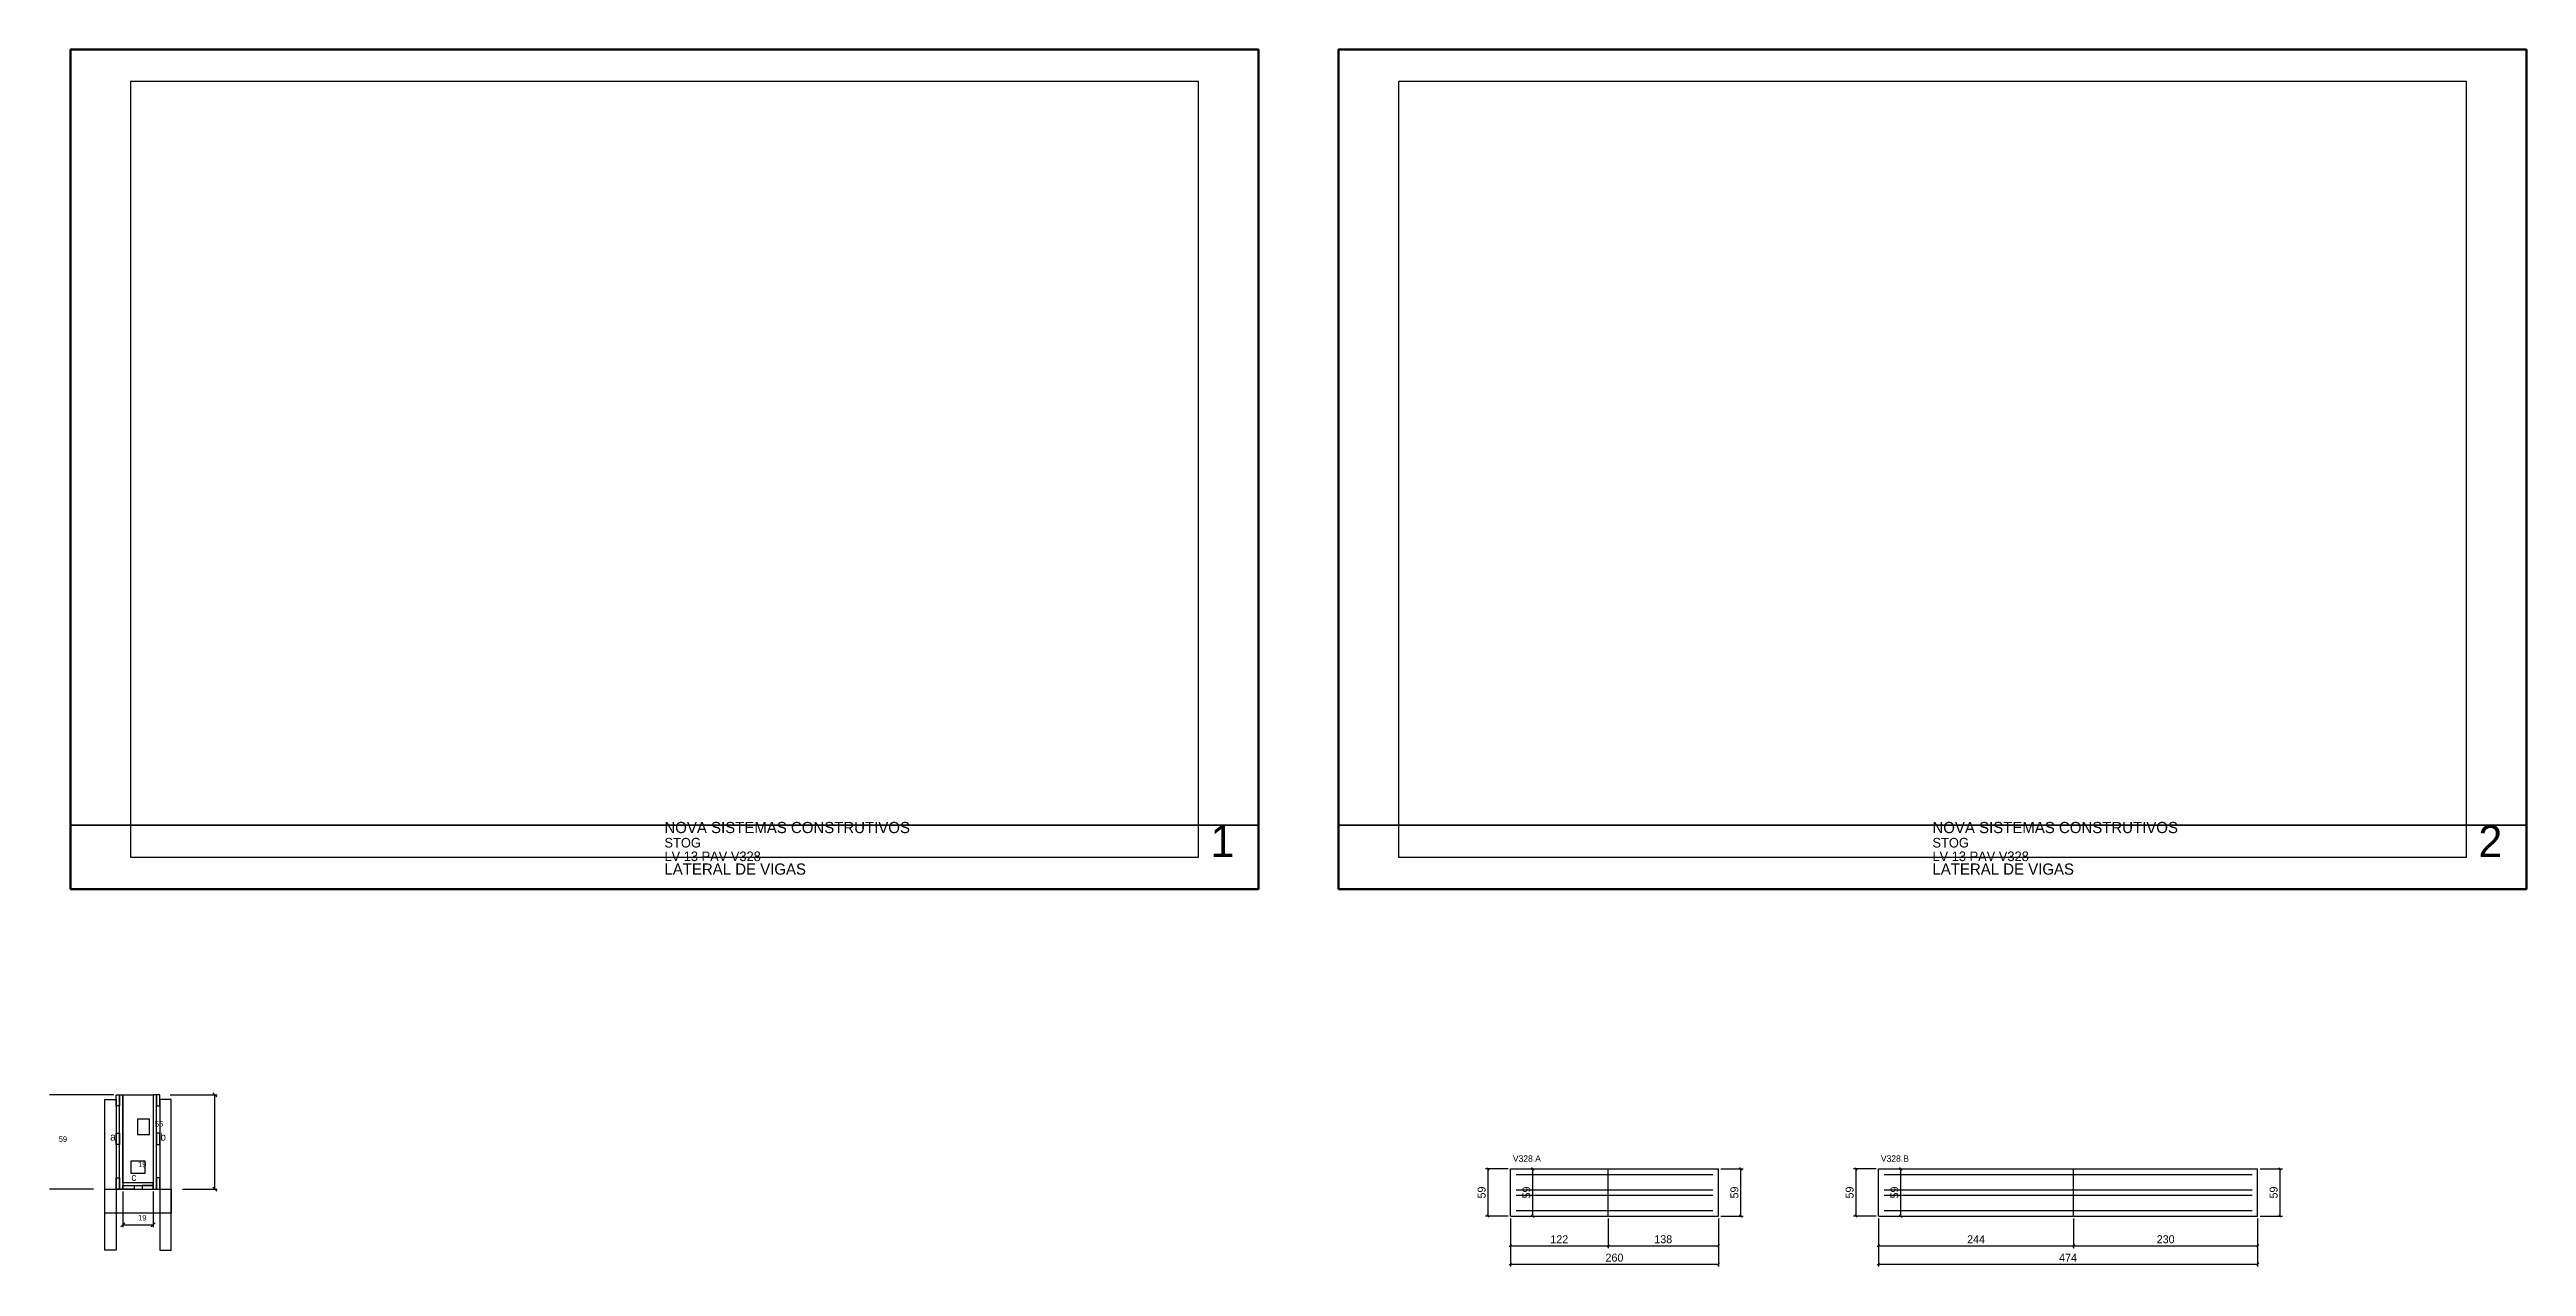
# Model space of a CAD drawing. Extents: x -9000 to 3070, y -272 to 1250.
# Drawn here: x -26 to 3070, y -272 to 1250 of the extents above.
import ezdxf

# ---------------------------------------------------------------- set-up
doc = ezdxf.new("R2010")
doc.units = 0
for name, color, linetype in [('CARIMBO', 255, 'Continuous'), ('CONCRETO', 251, 'Continuous'), ('COTA', 241, 'Continuous'), ('Cota Seção (2x)', 241, 'Continuous'), ('detalhes', 7, 'Continuous'), ('Folhas', 255, 'Continuous'), ('Madeira', 126, 'Continuous'), ('NOMENCLATURA', 7, 'Continuous'), ('Painéis', 200, 'Continuous'), ('SARR_2.2x7', 40, 'Continuous'), ('SARR_3.5x7', 81, 'Continuous')]:
    doc.layers.add(name, color=color, linetype=linetype)
doc.dimstyles.new('PAINEL', dxfattribs={"dimtxt": 10, "dimasz": 3, "dimexe": 3, "dimexo": 3, "dimgap": 3, "dimtad": 1, "dimblk": 'OBLIQUE', "dimblk1": 'OBLIQUE', "dimcen": 2.5, "dimclrd": 4, "dimclre": 4, "dimclrt": 240, "dimazin": 3, "dimtfac": 1, "dimtmove": 0, "dimatfit": 3})

# ---------------------------------------------------------------- blocks, each defined once
blk = doc.blocks.new('_OBLIQUE')
at = {"color": 0, "linetype": 'BYBLOCK'}
blk.add_line((-0.5, -0.5), (0.5, 0.5), dxfattribs=at)

msp = doc.modelspace()

# ---------------------------------------------------------------- linework, layer by layer
at = {"layer": 'CARIMBO', "lineweight": 35}
for p, q in [((0, 280), (1485, 280)), ((1585, 280), (3070, 280))]:
    msp.add_line(p, q, dxfattribs=at)
at = {"layer": 'CONCRETO', "color": 251}
msp.add_lwpolyline([(65.5, -57.25), (103.5, -57.25), (103.5, -85.25), (103.5, -167.25), (65.5, -167.25), (65.5, -57.25)], dxfattribs=at)
at = {"layer": 'COTA', "color": 4}
for p, q in [((54.1, -57.25), (-26.157, -57.25)), ((124.5, -57.25), (183.372, -57.25)), ((180.372, -175.25), (180.372, -57.25)), ((28.9, -175.25), (-26.157, -175.25)), ((65.5, -178.25), (65.5, -222.977)), ((103.5, -178.25), (103.5, -222.977)), ((140.1, -175.25), (183.372, -175.25)), ((65.5, -219.977), (103.5, -219.977))]:
    msp.add_line(p, q, dxfattribs=at)
at = {"layer": 'COTA'}
for points in [[(182.872, -59.75), (177.872, -54.75)], [(177.872, -172.75), (182.872, -177.75)], [(68, -217.477), (63, -222.477)], [(101, -222.477), (106, -217.477)]]:
    msp.add_lwpolyline(points, dxfattribs=at)
at = {"layer": 'Cota Seção (2x)', "color": 180}
for p, q in [((84, -87.583), (84, -106.917)), ((99, -87.583), (84, -87.583)), ((99, -106.917), (99, -87.583)), ((84, -106.917), (99, -106.917)), ((75.5, -140.25), (75.5, -155.25)), ((93.5, -140.25), (75.5, -140.25)), ((93.5, -155.25), (93.5, -140.25)), ((75.5, -155.25), (93.5, -155.25))]:
    msp.add_line(p, q, dxfattribs=at)
at = {"layer": 'Folhas', "lineweight": 50}
for points in [[(0, 200), (1485, 200), (1485, 1250), (0, 1250)], [(1585, 200), (3070, 200), (3070, 1250), (1585, 1250)]]:
    msp.add_lwpolyline(points, close=True, dxfattribs=at)
at = {"layer": 'Folhas', "lineweight": 25}
for points in [[(75, 240), (1410, 240), (1410, 1210), (75, 1210)], [(1660, 240), (2995, 240), (2995, 1210), (1660, 1210)]]:
    msp.add_lwpolyline(points, close=True, dxfattribs=at)
at = {"layer": 'Madeira', "color": 126}
for points in [[(61.5, -71.25), (57.1, -71.25), (57.1, -57.25), (61.5, -57.25), (61.5, -71.25)], [(107.5, -71.25), (111.9, -71.25), (111.9, -57.25), (107.5, -57.25), (107.5, -71.25)], [(61.5, -119.28), (57.1, -119.28), (57.1, -105.28), (61.5, -105.28), (61.5, -119.28)], [(107.5, -119.28), (111.9, -119.28), (111.9, -105.28), (107.5, -105.28), (107.5, -119.28)], [(61.5, -175.25), (57.1, -175.25), (57.1, -161.25), (61.5, -161.25), (61.5, -175.25)], [(65.5, -175.25), (65.5, -170.85), (79.5, -170.85), (79.5, -175.25), (65.5, -175.25)], [(103.5, -175.25), (103.5, -170.85), (89.5, -170.85), (89.5, -175.25), (103.5, -175.25)], [(107.5, -175.25), (111.9, -175.25), (111.9, -161.25), (107.5, -161.25), (107.5, -175.25)]]:
    msp.add_lwpolyline(points, dxfattribs=at)
at = {"layer": 'Painéis'}
for p, q in [((1800, -150), (1922, -150)), ((1800, -209), (1800, -150)), ((1922, -209), (1922, -150)), ((1922, -209), (1922, -150)), ((1922, -150), (2060, -150)), ((1922, -209), (1922, -150)), ((2060, -209), (2060, -150)), ((2260, -150), (2504, -150)), ((2260, -209), (2260, -150)), ((2504, -209), (2504, -150)), ((2504, -209), (2504, -150)), ((2504, -150), (2734, -150)), ((2504, -209), (2504, -150)), ((2734, -209), (2734, -150)), ((1800, -209), (1922, -209)), ((1922, -209), (2060, -209)), ((2260, -209), (2504, -209)), ((2504, -209), (2734, -209))]:
    msp.add_line(p, q, dxfattribs=at)
at = {"layer": 'Painéis', "color": 200}
for points in [[(61.5, -57.25), (65.5, -57.25), (65.5, -175.25), (61.5, -175.25), (61.5, -57.25)], [(107.5, -57.25), (103.5, -57.25), (103.5, -175.25), (107.5, -175.25), (107.5, -57.25)], [(103.5, -170.85), (103.5, -167.25), (65.5, -167.25), (65.5, -170.85), (103.5, -170.85)]]:
    msp.add_lwpolyline(points, dxfattribs=at)
at = {"layer": 'SARR_2.2x7'}
for points in [[(1807, -157), (1922, -157)], [(1807, -157), (1922, -157)], [(1807, -176), (1922, -176)], [(1807, -176), (1922, -176)], [(1807, -183), (1922, -183)], [(1807, -183), (1922, -183)], [(1922, -157), (2053, -157)], [(1922, -157), (2053, -157)], [(1922, -176), (2053, -176)], [(1922, -176), (2053, -176)], [(1922, -183), (2053, -183)], [(1922, -183), (2053, -183)], [(2267, -157), (2504, -157)], [(2267, -157), (2504, -157)], [(2267, -176), (2504, -176)], [(2267, -176), (2504, -176)], [(2267, -183), (2504, -183)], [(2267, -183), (2504, -183)], [(2504, -157), (2727, -157)], [(2504, -157), (2727, -157)], [(2504, -176), (2727, -176)], [(2504, -176), (2727, -176)], [(2504, -183), (2727, -183)], [(2504, -183), (2727, -183)], [(1807, -202), (1922, -202)], [(1807, -202), (1922, -202)], [(1922, -202), (2053, -202)], [(1922, -202), (2053, -202)], [(2267, -202), (2504, -202)], [(2267, -202), (2504, -202)], [(2504, -202), (2727, -202)], [(2504, -202), (2727, -202)]]:
    msp.add_lwpolyline(points, dxfattribs=at)
at = {"layer": 'SARR_3.5x7', "color": 81}
for points in [[(43.1, -63.25), (57.1, -63.25), (57.1, -251.728), (43.1, -251.728), (43.1, -63.25)], [(125.9, -63.25), (111.9, -63.25), (111.9, -251.728), (125.9, -251.728), (125.9, -63.25)], [(43.1, -175.25), (125.9, -175.25), (125.9, -205.308), (43.1, -205.308), (43.1, -175.25)]]:
    msp.add_lwpolyline(points, dxfattribs=at)

# ---------------------------------------------------------------- texts
at = {"layer": 'CARIMBO'}
for s, height, p in [('NOVA SISTEMAS CONSTRUTIVOS', 14, (742.5, 270)), ('1', 40, (1425, 240)), ('NOVA SISTEMAS CONSTRUTIVOS', 14, (2327.5, 270)), ('2', 40, (3010, 240)), ('STOG', 12, (742.5, 252)), ('STOG', 12, (2327.5, 252)), ('LV 13 PAV V328', 12, (742.5, 235)), ('LATERAL DE VIGAS', 14, (742.5, 218)), ('LV 13 PAV V328', 12, (2327.5, 235)), ('LATERAL DE VIGAS', 14, (2327.5, 218))]:
    msp.add_text(s, height=height, dxfattribs=at).set_placement(p)
at = {"layer": 'COTA', "color": 1}
for s, p in [('59', (-14.657, -116.25)), ('19', (84.5, -214.477))]:
    msp.add_text(s, height=7, dxfattribs=at).set_placement(p)
at = {"layer": 'Cota Seção (2x)', "color": 1}
for s, p in [('55', (105.5, -97.25)), ('19', (84.5, -147.75))]:
    msp.add_text(s, height=7, dxfattribs=at).set_placement(p)
at = {"layer": 'detalhes', "color": 4}
for s, p in [('a', (49.671, -114.617)), ('b', (112.214, -114.628)), ('c', (76.1, -165.014))]:
    msp.add_text(s, height=9.6, dxfattribs=at).set_placement(p)
at = {"layer": 'NOMENCLATURA'}
for s, p in [('V328.A', (1803, -141)), ('V328.B', (2263, -141))]:
    msp.add_text(s, height=8, dxfattribs=at).set_placement(p)

# ---------------------------------------------------------------- dimensions: what is measured, and where the dimension line sits
at = {"layer": 'COTA'}
for base, p1, p2 in [((1772, -209), (1800, -209), (1800, -150)), ((1828, -209), (1800, -209), (1800, -150)), ((2088, -209), (2060, -209), (2060, -150)), ((2088, -209), (2060, -209), (2060, -150)), ((2232, -209), (2260, -209), (2260, -150)), ((2288, -209), (2260, -209), (2260, -150)), ((2762, -209), (2734, -209), (2734, -150)), ((2762, -209), (2734, -209), (2734, -150))]:
    msp.add_linear_dim(base=base, p1=p1, p2=p2, angle=90, dimstyle='PAINEL', dxfattribs=at).render()
for base, p1, p2 in [((1800, -246), (1800, -209), (1922, -209)), ((1800, -269), (1800, -209), (2060, -209)), ((1922, -246), (1922, -209), (2060, -209)), ((2260, -246), (2260, -209), (2504, -209)), ((2260, -269), (2260, -209), (2734, -209)), ((2504, -246), (2504, -209), (2734, -209))]:
    msp.add_linear_dim(base=base, p1=p1, p2=p2, dimstyle='PAINEL', dxfattribs=at).render()

doc.saveas('drawing.dxf')
